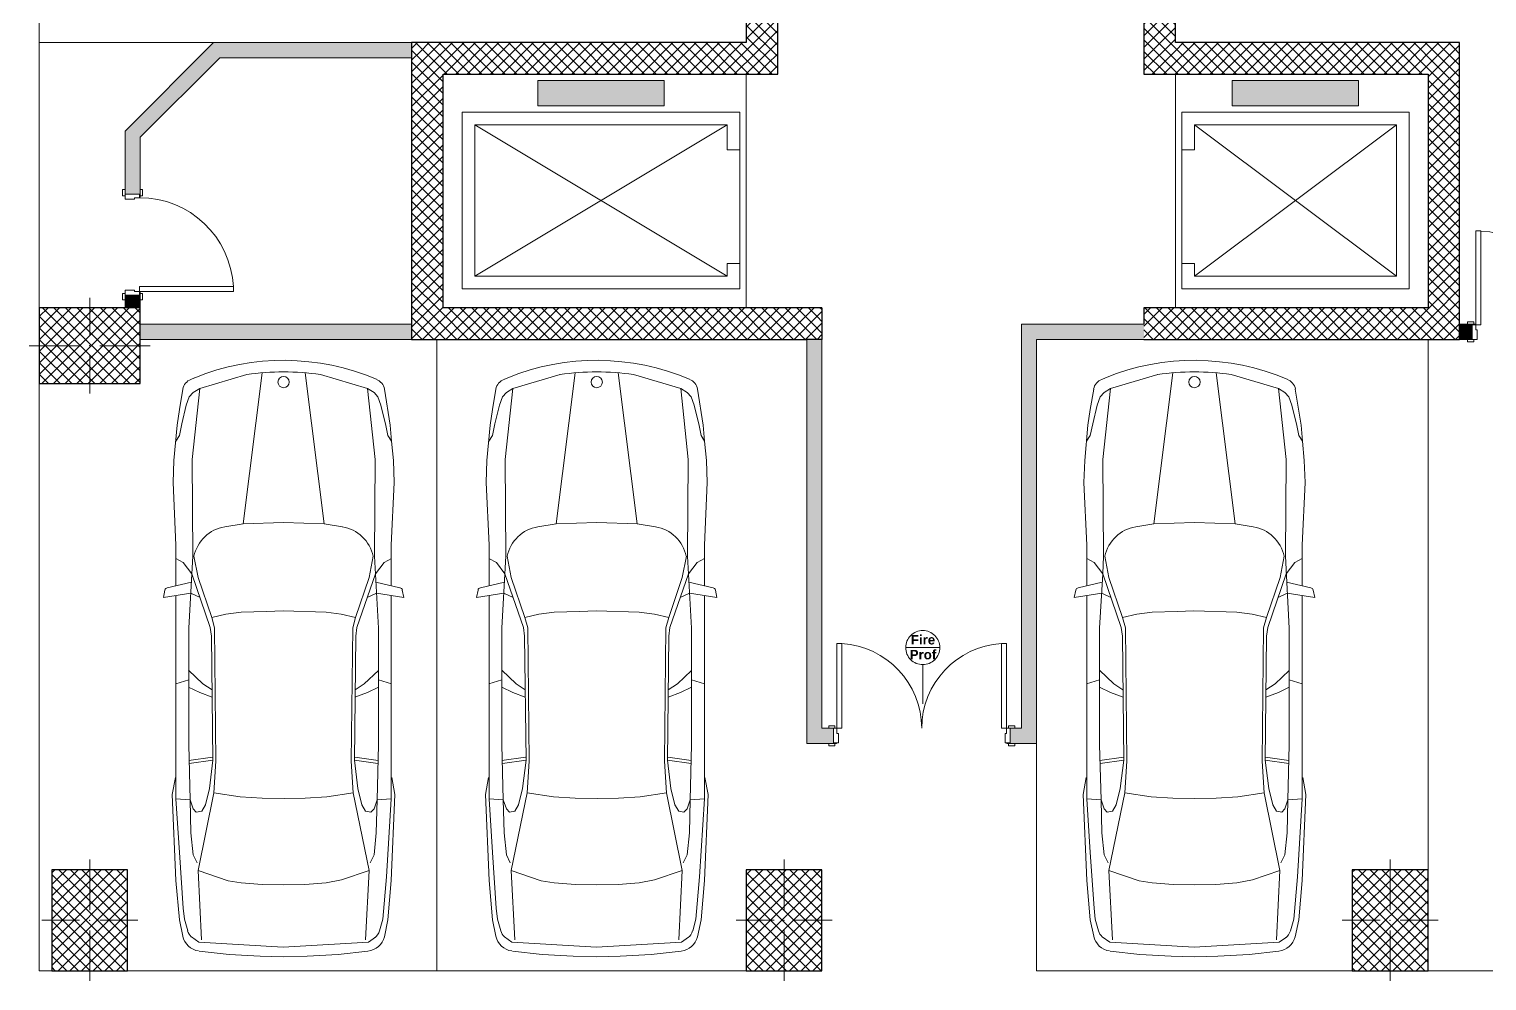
# Model space of a CAD drawing. Header units: millimetres. Extents: x 533892 to 593342, y -930649 to -888599.
# Drawn here: x 551186 to 562732, y -910620 to -903084 of the extents above; entities that cross this region are included whole.
import ezdxf

# ---------------------------------------------------------------- set-up
doc = ezdxf.new("R2010")
doc.units = ezdxf.units.MM
doc.header["$MEASUREMENT"] = 0
for name, color, linetype, lineweight in [('2D Drafting - General_Pen_No__1', 7, 'Continuous', 13), ('Structural - Bearing_Pen_No__1', 7, 'Continuous', 13), ('Structural - Bearing_Pen_No__2', 8, 'Continuous', 15)]:
    doc.layers.add(name, color=color, linetype=linetype, lineweight=lineweight)
for name, color, linetype, lineweight, true_color in [('2D Drafting - General_Pen_No__61', 251, 'Continuous', 20, 0x6a6a6a), ('aaa mobilje_Pen_No__61', 251, 'Continuous', 20, 0x6a6a6a), ('ARCHICAD Doors_Pen_No__61', 251, 'Continuous', 20, 0x6a6a6a), ('ARCHICAD Doors_Pen_No__88', 20, 'Continuous', 20, 0xfd4435), ('Drawing & Figure_Pen_No__61', 251, 'Continuous', 20, 0x6a6a6a), ('Drawing & Figure_Pen_No__68', 20, 'Continuous', 20, 0xfd4435), ('Drawing & Figure_Pen_No__88', 20, 'Continuous', 20, 0xfd4435), ('Drawing & Figure_Pen_No__90', 132, 'Continuous', 20, 0x00bfbf), ('Structural - Bearing_Pen_No__48', 14, 'Continuous', 25, 0xa80f02)]:
    doc.layers.add(name, color=color, linetype=linetype, lineweight=lineweight, true_color=true_color)
doc.layers.add('Structural - Bearing', color=7, linetype='Continuous')
doc.styles.add('GENERATED_STYLE_2', font='arialbd.ttf')
pattern_1 = [(45, (0, 0), (-45.961939, 45.961939), []), (135, (0, 0), (45.961939, 45.961939), [])]

# ---------------------------------------------------------------- blocks, each defined once
blk = doc.blocks.new('Slab_1', base_point=(539566, -895640))
at = {"layer": 'Structural - Bearing_Pen_No__1', "color": 7, "linetype": 'Continuous', "lineweight": 13, "flags": 128}
for points in [[(554466, -905290), (556866, -905290), (556866, -903440), (554466, -903440)], [(560266, -905290), (562266, -905290), (562266, -903440), (560266, -903440)]]:
    blk.add_lwpolyline(points, close=True, dxfattribs=at)
blk = doc.blocks.new('Wall_1', base_point=(562516, -903190))
at = {"layer": 'Structural - Bearing', "linetype": 'Continuous', "lineweight": 0, "true_color": 0x000000}
h = blk.add_hatch(dxfattribs=at)
h.set_pattern_fill('CONCRETE_BLOCK', color=18, style=0, pattern_type=2)
h.set_pattern_definition(pattern_1)
h.paths.add_polyline_path([(562516, -903190), (560266, -903190), (560266, -903440), (562266, -903440)])
at = {"layer": 'Structural - Bearing_Pen_No__48', "color": 14, "linetype": 'Continuous', "lineweight": 25, "true_color": 0xa80f02, "flags": 128}
for points in [[(562516, -903190), (560266, -903190)], [(560266, -903440), (562266, -903440)]]:
    blk.add_lwpolyline(points, dxfattribs=at)
blk = doc.blocks.new('Wall_2', base_point=(554216, -905540))
at = {"layer": 'Structural - Bearing', "linetype": 'Continuous', "lineweight": 0, "true_color": 0x000000}
h = blk.add_hatch(dxfattribs=at)
h.set_pattern_fill('CONCRETE_BLOCK', color=18, style=0, pattern_type=2)
h.set_pattern_definition(pattern_1)
h.paths.add_polyline_path([(554466, -905290), (554466, -903440), (554216, -903190), (554216, -905540)])
at = {"layer": 'Structural - Bearing_Pen_No__48', "color": 14, "linetype": 'Continuous', "lineweight": 25, "true_color": 0xa80f02, "flags": 128}
for points in [[(554216, -903190), (554216, -905540)], [(554466, -905290), (554466, -903440)]]:
    blk.add_lwpolyline(points, dxfattribs=at)
blk = doc.blocks.new('Wall_3', base_point=(554216, -903190))
at = {"layer": 'Structural - Bearing', "linetype": 'Continuous', "lineweight": 0, "true_color": 0x000000}
h = blk.add_hatch(dxfattribs=at)
h.set_pattern_fill('CONCRETE_BLOCK', color=18, style=0, pattern_type=2)
h.set_pattern_definition(pattern_1)
h.paths.add_polyline_path([(554466, -903440), (557116, -903440), (556866, -903190), (554216, -903190)])
at = {"layer": 'Structural - Bearing_Pen_No__48', "color": 14, "linetype": 'Continuous', "lineweight": 25, "true_color": 0xa80f02, "flags": 128}
for points in [[(556866, -903190), (554216, -903190)], [(554466, -903440), (557116, -903440)]]:
    blk.add_lwpolyline(points, dxfattribs=at)
blk = doc.blocks.new('Wall_4', base_point=(557116, -903190))
at = {"layer": 'Structural - Bearing', "linetype": 'Continuous', "lineweight": 0, "true_color": 0x000000}
h = blk.add_hatch(dxfattribs=at)
h.set_pattern_fill('CONCRETE_BLOCK', color=18, style=0, pattern_type=2)
h.set_pattern_definition(pattern_1)
h.paths.add_polyline_path([(557116, -903440), (557116, -898740), (556866, -898740), (556866, -903190)])
at = {"layer": 'Structural - Bearing_Pen_No__48', "color": 14, "linetype": 'Continuous', "lineweight": 25, "true_color": 0xa80f02, "flags": 128}
for points in [[(557116, -898740), (556866, -898740)], [(556866, -898740), (556866, -903190)], [(557116, -903440), (557116, -898740)]]:
    blk.add_lwpolyline(points, dxfattribs=at)
blk = doc.blocks.new('Wall_5', base_point=(560016, -898740))
at = {"layer": 'Structural - Bearing', "linetype": 'Continuous', "lineweight": 0, "true_color": 0x000000}
h = blk.add_hatch(dxfattribs=at)
h.set_pattern_fill('CONCRETE_BLOCK', color=18, style=0, pattern_type=2)
h.set_pattern_definition(pattern_1)
h.paths.add_polyline_path([(560016, -898740), (560016, -903440), (560266, -903440), (560266, -898740)])
at = {"layer": 'Structural - Bearing_Pen_No__48', "color": 14, "linetype": 'Continuous', "lineweight": 25, "true_color": 0xa80f02, "flags": 128}
for points in [[(560016, -898740), (560016, -903440)], [(560266, -898740), (560016, -898740)], [(560266, -903190), (560266, -898740)], [(560016, -903440), (560266, -903440)]]:
    blk.add_lwpolyline(points, dxfattribs=at)
blk = doc.blocks.new('Wall_6', base_point=(554216, -905540))
at = {"layer": 'Structural - Bearing', "linetype": 'Continuous', "lineweight": 0, "true_color": 0x000000}
h = blk.add_hatch(dxfattribs=at)
h.set_pattern_fill('CONCRETE_BLOCK', color=18, style=0, pattern_type=2)
h.set_pattern_definition(pattern_1)
h.paths.add_polyline_path([(554216, -905540), (557346, -905540), (557466, -905290), (554466, -905290)])
h = blk.add_hatch(dxfattribs=at)
h.set_pattern_fill('CONCRETE_BLOCK', color=18, style=0, pattern_type=2)
h.set_pattern_definition(pattern_1)
h.paths.add_polyline_path([(557346, -905540), (557466, -905540), (557466, -905290)])
at = {"layer": 'Structural - Bearing_Pen_No__48', "color": 14, "linetype": 'Continuous', "lineweight": 25, "true_color": 0xa80f02}
blk.add_line((557466, -905540), (557346, -905540), dxfattribs=at)
at = {"layer": 'Structural - Bearing_Pen_No__48', "color": 14, "linetype": 'Continuous', "lineweight": 25, "true_color": 0xa80f02, "flags": 128}
for points in [[(557466, -905290), (554466, -905290)], [(557466, -905290), (557466, -905540)], [(554216, -905540), (557346, -905540)]]:
    blk.add_lwpolyline(points, dxfattribs=at)
blk = doc.blocks.new('Wall_7', base_point=(562516, -905540))
at = {"layer": 'Structural - Bearing', "linetype": 'Continuous', "lineweight": 0, "true_color": 0x000000}
h = blk.add_hatch(dxfattribs=at)
h.set_pattern_fill('CONCRETE_BLOCK', color=18, style=0, pattern_type=2)
h.set_pattern_definition(pattern_1)
h.paths.add_polyline_path([(562266, -905290), (560016, -905290), (560016, -905540), (562516, -905540)])
at = {"layer": 'Structural - Bearing_Pen_No__48', "color": 14, "linetype": 'Continuous', "lineweight": 25, "true_color": 0xa80f02, "flags": 128}
for points in [[(562266, -905290), (560016, -905290)], [(560016, -905290), (560016, -905420)], [(560016, -905540), (562516, -905540)]]:
    blk.add_lwpolyline(points, dxfattribs=at)
blk = doc.blocks.new('Wall_8', base_point=(562516, -905540))
at = {"layer": 'Structural - Bearing', "linetype": 'Continuous', "lineweight": 0, "true_color": 0x000000}
h = blk.add_hatch(dxfattribs=at)
h.set_pattern_fill('CONCRETE_BLOCK', color=18, style=0, pattern_type=2)
h.set_pattern_definition(pattern_1)
h.paths.add_polyline_path([(562516, -905540), (562516, -903190), (562266, -903440), (562266, -905290)])
at = {"layer": 'Structural - Bearing_Pen_No__48', "color": 14, "linetype": 'Continuous', "lineweight": 25, "true_color": 0xa80f02, "flags": 128}
for points in [[(562516, -905540), (562516, -903190)], [(562266, -903440), (562266, -905290)]]:
    blk.add_lwpolyline(points, dxfattribs=at)
blk = doc.blocks.new('Wall_15', base_point=(557466, -908740))
at = {"layer": 'Structural - Bearing_Pen_No__2', "linetype": 'Continuous', "lineweight": 15}
blk.add_hatch(color=8, dxfattribs=at).paths.add_polyline_path([(557346, -905540), (557346, -908740), (557466, -908620), (557466, -905540)])
at = {"layer": 'Structural - Bearing_Pen_No__1', "color": 7, "linetype": 'Continuous', "lineweight": 13, "flags": 128}
for points in [[(557346, -905540), (557346, -908740)], [(557466, -908620), (557466, -905540)]]:
    blk.add_lwpolyline(points, dxfattribs=at)
at = {"layer": 'Structural - Bearing_Pen_No__48', "color": 14, "linetype": 'Continuous', "lineweight": 25, "true_color": 0xa80f02}
blk.add_line((557466, -905540), (557346, -905540), dxfattribs=at)
blk = doc.blocks.new('Wall_16', base_point=(559166, -905540))
at = {"layer": 'Structural - Bearing_Pen_No__2', "linetype": 'Continuous', "lineweight": 15}
blk.add_hatch(color=8, dxfattribs=at).paths.add_polyline_path([(559046, -905420), (559046, -908620), (559166, -908740), (559166, -905540)])
at = {"layer": 'Structural - Bearing_Pen_No__1', "color": 7, "linetype": 'Continuous', "lineweight": 13, "flags": 128}
for points in [[(559046, -905420), (559046, -908620)], [(559166, -908740), (559166, -905540)]]:
    blk.add_lwpolyline(points, dxfattribs=at)
blk = doc.blocks.new('D2 14')
at = {"layer": 'ARCHICAD Doors_Pen_No__88', "color": 20, "linetype": 'Continuous', "lineweight": 20, "true_color": 0xfd4435}
for p, q in [((-672, 0), (-672, 672)), ((-672, 672), (-632, 672)), ((-632, 672), (-632, 0)), ((672, 672), (632, 672)), ((632, 672), (632, 0)), ((672, 0), (672, 672)), ((-737, 0), (-737, 19)), ((-737, 19), (-687, 19)), ((-687, 0), (-737, 0)), ((-700, 0), (-737, 0)), ((-672, 0), (-700, 0)), ((-700, 0), (-700, -115)), ((-700, 0), (-700, -115)), ((-687, 19), (-687, 0)), ((-672, -40), (-672, 0)), ((-632, 0), (-672, 0)), ((632, 0), (672, 0)), ((700, 0), (672, 0)), ((672, 0), (672, -40)), ((687, 19), (737, 19)), ((687, 0), (687, 19)), ((737, 0), (687, 0)), ((700, -115), (700, 0)), ((700, 0), (700, -115)), ((700, 0), (737, 0)), ((737, 19), (737, 0)), ((-700, -120), (-700, -115)), ((-700, -115), (-675, -115)), ((-700, -115), (-660, -115)), ((-700, -115), (-700, -120)), ((-675, -115), (-675, -120)), ((-660, -40), (-672, -40)), ((-660, -115), (-660, -40)), ((672, -40), (660, -40)), ((660, -40), (660, -115)), ((660, -115), (700, -115)), ((675, -120), (675, -115)), ((675, -115), (700, -115)), ((700, -115), (700, -120)), ((700, -115), (700, -120)), ((-737, -139), (-737, -120)), ((-737, -120), (-687, -120)), ((-700, -120), (-737, -120)), ((-687, -139), (-737, -139)), ((-675, -120), (-700, -120)), ((-687, -120), (-687, -139)), ((700, -120), (675, -120)), ((687, -120), (737, -120)), ((687, -139), (687, -120)), ((737, -139), (687, -139)), ((700, -120), (737, -120)), ((737, -120), (737, -139))]:
    blk.add_line(p, q, dxfattribs=at)
for centre, start, end in [((-672, 0), 0, 86.5936), ((672, 0), 93.4064, 180)]:
    blk.add_arc(centre, 672, start, end, dxfattribs=at)
blk = doc.blocks.new('Wall_17', base_point=(557466, -908740))
at = {"layer": 'Structural - Bearing_Pen_No__2', "linetype": 'Continuous', "lineweight": 15}
for points in [[(557346, -908740), (557556, -908740), (557556, -908735), (557556, -908620), (557466, -908620)], [(558956, -908620), (558956, -908735), (558956, -908740), (559166, -908740), (559046, -908620)]]:
    blk.add_hatch(color=8, dxfattribs=at).paths.add_polyline_path(points)
at = {"layer": 'Structural - Bearing_Pen_No__1', "color": 7, "linetype": 'Continuous', "lineweight": 13}
for p, q in [((557556, -908620), (557519, -908620)), ((557556, -908620), (557556, -908735)), ((558956, -908620), (558993, -908620)), ((558956, -908620), (558956, -908735)), ((557556, -908740), (557519, -908740)), ((557556, -908735), (557556, -908740)), ((558956, -908735), (558956, -908740)), ((558956, -908740), (558993, -908740))]:
    blk.add_line(p, q, dxfattribs=at)
at = {"layer": 'Structural - Bearing_Pen_No__1', "color": 7, "linetype": 'Continuous', "lineweight": 13, "flags": 128}
for points in [[(557556, -908620), (557466, -908620)], [(559046, -908620), (558956, -908620)], [(557346, -908740), (557556, -908740)], [(558956, -908740), (559166, -908740)]]:
    blk.add_lwpolyline(points, dxfattribs=at)
at = {"layer": 'ARCHICAD Doors_Pen_No__88', "color": 20, "linetype": 'Continuous', "lineweight": 20, "true_color": 0xfd4435, "zscale": 1000}
blk.add_blockref('D2 14', (558256, -908620), dxfattribs=at)
blk = doc.blocks.new('Wall_18', base_point=(559166, -905540))
at = {"layer": 'Structural - Bearing_Pen_No__2', "linetype": 'Continuous', "lineweight": 15}
blk.add_hatch(color=8, dxfattribs=at).paths.add_polyline_path([(559166, -905540), (560016, -905540), (560016, -905420), (559046, -905420)])
at = {"layer": 'Structural - Bearing_Pen_No__1', "color": 7, "linetype": 'Continuous', "lineweight": 13, "flags": 128}
for points in [[(560016, -905420), (559046, -905420)], [(559166, -905540), (560016, -905540)]]:
    blk.add_lwpolyline(points, dxfattribs=at)
blk = doc.blocks.new('D1 14')
at = {"layer": 'ARCHICAD Doors_Pen_No__61', "color": 251, "linetype": 'Continuous', "lineweight": 20, "true_color": 0x6a6a6a}
for p, q in [((372, 744), (332, 744)), ((332, 744), (332, 0)), ((372, 0), (372, 744)), ((-387, 24), (-437, 24)), ((-437, 24), (-437, 5)), ((-437, 5), (-387, 5)), ((-400, 5), (-437, 5)), ((-375, 5), (-400, 5)), ((-400, 5), (-400, 0)), ((-400, 0), (-400, 5)), ((-400, 0), (-375, 0)), ((-372, 0), (-400, 0)), ((-400, 0), (-400, -115)), ((-400, -115), (-400, 0)), ((-387, 5), (-387, 24)), ((-375, 0), (-375, 5)), ((-372, -40), (-372, 0)), ((332, 0), (372, 0)), ((400, 0), (372, 0)), ((372, 0), (372, -40)), ((400, 5), (375, 5)), ((375, 5), (375, 0)), ((375, 0), (400, 0)), ((437, 24), (387, 24)), ((387, 24), (387, 5)), ((387, 5), (437, 5)), ((400, 0), (400, 5)), ((400, 0), (400, 5)), ((400, 5), (437, 5)), ((400, -115), (400, 0)), ((400, -115), (400, 0)), ((437, 5), (437, 24)), ((-387, -115), (-437, -115)), ((-437, -115), (-437, -134)), ((-400, -115), (-437, -115)), ((-400, -115), (-360, -115)), ((-387, -134), (-387, -115)), ((-360, -40), (-372, -40)), ((-360, -115), (-360, -40)), ((372, -40), (360, -40)), ((360, -40), (360, -115)), ((360, -115), (400, -115)), ((437, -115), (387, -115)), ((387, -115), (387, -134)), ((400, -115), (437, -115)), ((437, -134), (437, -115)), ((-437, -134), (-387, -134)), ((387, -134), (437, -134))]:
    blk.add_line(p, q, dxfattribs=at)
blk.add_arc((372, 0), 744, 93.0819, 180, dxfattribs=at)
blk = doc.blocks.new('Wall_19', base_point=(562516, -905540))
at = {"layer": 'Structural - Bearing_Pen_No__2', "linetype": 'Continuous', "lineweight": 15}
for points in [[(562516, -905420), (562516, -905540), (562616, -905540), (562616, -905425), (562616, -905420)], [(563416, -905425), (563416, -905540), (566366, -905540), (566366, -905420), (563416, -905420)]]:
    blk.add_hatch(color=8, dxfattribs=at).paths.add_polyline_path(points)
at = {"layer": 'Structural - Bearing_Pen_No__1', "color": 7, "linetype": 'Continuous', "lineweight": 13}
for p, q in [((562616, -905420), (562579, -905420)), ((562616, -905425), (562616, -905420)), ((562616, -905540), (562616, -905425)), ((563416, -905420), (563453, -905420)), ((563416, -905425), (563416, -905420)), ((563416, -905540), (563416, -905425)), ((562616, -905540), (562579, -905540)), ((563416, -905540), (563453, -905540))]:
    blk.add_line(p, q, dxfattribs=at)
at = {"layer": 'Structural - Bearing_Pen_No__1', "color": 7, "linetype": 'Continuous', "lineweight": 13, "flags": 128}
for points in [[(562616, -905420), (562516, -905420)], [(562516, -905420), (562516, -905540)], [(564426, -905420), (563416, -905420)], [(566366, -905420), (564546, -905420)], [(567166, -905540), (567166, -905420)], [(562516, -905540), (562616, -905540)], [(563416, -905540), (566366, -905540)]]:
    blk.add_lwpolyline(points, dxfattribs=at)
at = {"layer": 'ARCHICAD Doors_Pen_No__61', "color": 251, "linetype": 'Continuous', "lineweight": 20, "true_color": 0x6a6a6a, "xscale": -1, "zscale": 1000}
blk.add_blockref('D1 14', (563016, -905425), dxfattribs=at)
blk = doc.blocks.new('Wall_27', base_point=(554216, -905540))
at = {"layer": 'Structural - Bearing_Pen_No__2', "linetype": 'Continuous', "lineweight": 15}
blk.add_hatch(color=8, dxfattribs=at).paths.add_polyline_path([(552066, -905420), (552066, -905540), (554216, -905540), (554216, -905420)])
at = {"layer": 'Structural - Bearing_Pen_No__1', "color": 7, "linetype": 'Continuous', "lineweight": 13, "flags": 128}
for points in [[(554216, -905420), (552066, -905420)], [(554216, -905540), (554216, -905420)], [(552066, -905540), (554216, -905540)]]:
    blk.add_lwpolyline(points, dxfattribs=at)
blk = doc.blocks.new('Wall_28', base_point=(552066, -905290))
at = {"layer": 'Structural - Bearing_Pen_No__2', "linetype": 'Continuous', "lineweight": 15}
for points in [[(552066, -903940), (551946, -903890), (551946, -904390), (552061, -904390), (552066, -904390)], [(551946, -905290), (552066, -905290), (552066, -905190), (552061, -905190), (551946, -905190)]]:
    blk.add_hatch(color=8, dxfattribs=at).paths.add_polyline_path(points)
at = {"layer": 'Structural - Bearing_Pen_No__1', "color": 7, "linetype": 'Continuous', "lineweight": 13}
for p, q in [((551946, -904390), (551946, -904353)), ((552066, -904390), (552066, -904353)), ((551946, -904390), (552061, -904390)), ((552061, -904390), (552066, -904390)), ((551946, -905190), (551946, -905227)), ((551946, -905190), (552061, -905190)), ((552061, -905190), (552066, -905190)), ((552066, -905190), (552066, -905227))]:
    blk.add_line(p, q, dxfattribs=at)
at = {"layer": 'Structural - Bearing_Pen_No__1', "color": 7, "linetype": 'Continuous', "lineweight": 13, "flags": 128}
for points in [[(551946, -903890), (551946, -904390)], [(552066, -904390), (552066, -903940)], [(551946, -905190), (551946, -905290)], [(552066, -905290), (552066, -905190)]]:
    blk.add_lwpolyline(points, dxfattribs=at)
at = {"layer": 'ARCHICAD Doors_Pen_No__61', "color": 251, "linetype": 'Continuous', "lineweight": 20, "true_color": 0x6a6a6a, "zscale": 1000, "rotation": 270}
blk.add_blockref('D1 14', (552061, -904790), dxfattribs=at)
blk = doc.blocks.new('Wall_29', base_point=(554216, -903190))
at = {"layer": 'Structural - Bearing_Pen_No__2', "linetype": 'Continuous', "lineweight": 15}
blk.add_hatch(color=8, dxfattribs=at).paths.add_polyline_path([(554216, -903190), (552646, -903190), (552696, -903310), (554216, -903310)])
at = {"layer": 'Structural - Bearing_Pen_No__1', "color": 7, "linetype": 'Continuous', "lineweight": 13, "flags": 128}
for points in [[(554216, -903190), (552646, -903190)], [(554216, -903310), (554216, -903190)], [(552696, -903310), (554216, -903310)]]:
    blk.add_lwpolyline(points, dxfattribs=at)
blk = doc.blocks.new('Wall_30', base_point=(552646, -903190))
at = {"layer": 'Structural - Bearing_Pen_No__2', "linetype": 'Continuous', "lineweight": 15}
blk.add_hatch(color=8, dxfattribs=at).paths.add_polyline_path([(552646, -903190), (551946, -903890), (552066, -903940), (552696, -903310)])
at = {"layer": 'Structural - Bearing_Pen_No__1', "color": 7, "linetype": 'Continuous', "lineweight": 13, "flags": 128}
for points in [[(552646, -903190), (551946, -903890)], [(552066, -903940), (552696, -903310)]]:
    blk.add_lwpolyline(points, dxfattribs=at)
blk = doc.blocks.new('Column_25', base_point=(561966, -910140))
at = {"layer": 'Structural - Bearing', "linetype": 'Continuous', "lineweight": 0, "true_color": 0x000000}
h = blk.add_hatch(dxfattribs=at)
h.set_pattern_fill('CONCRETE_BLOCK', color=18, style=0, pattern_type=2)
h.set_pattern_definition(pattern_1)
h.paths.add_polyline_path([(561666, -910540), (562266, -910540), (562266, -909740), (561666, -909740)])
at = {"layer": 'Structural - Bearing_Pen_No__1', "color": 7, "linetype": 'Continuous', "lineweight": 13}
for p, q in [((561966, -910060), (561966, -909660)), ((561886, -910140), (561586, -910140)), ((561966, -910220), (561966, -910620)), ((562046, -910140), (562346, -910140))]:
    blk.add_line(p, q, dxfattribs=at)
blk.add_point((561966, -910140), dxfattribs=at)
at = {"layer": 'Structural - Bearing_Pen_No__48', "color": 14, "linetype": 'Continuous', "lineweight": 25, "true_color": 0xa80f02, "flags": 128}
blk.add_lwpolyline([(561666, -910540), (562266, -910540), (562266, -909740), (561666, -909740)], close=True, dxfattribs=at)
blk = doc.blocks.new('Column_33', base_point=(557166, -910140))
at = {"layer": 'Structural - Bearing', "linetype": 'Continuous', "lineweight": 0, "true_color": 0x000000}
h = blk.add_hatch(dxfattribs=at)
h.set_pattern_fill('CONCRETE_BLOCK', color=18, style=0, pattern_type=2)
h.set_pattern_definition(pattern_1)
h.paths.add_polyline_path([(556866, -910540), (557466, -910540), (557466, -909740), (556866, -909740)])
at = {"layer": 'Structural - Bearing_Pen_No__1', "color": 7, "linetype": 'Continuous', "lineweight": 13}
for p, q in [((557166, -910060), (557166, -909660)), ((557086, -910140), (556786, -910140)), ((557166, -910220), (557166, -910620)), ((557246, -910140), (557546, -910140))]:
    blk.add_line(p, q, dxfattribs=at)
blk.add_point((557166, -910140), dxfattribs=at)
at = {"layer": 'Structural - Bearing_Pen_No__48', "color": 14, "linetype": 'Continuous', "lineweight": 25, "true_color": 0xa80f02, "flags": 128}
blk.add_lwpolyline([(556866, -910540), (557466, -910540), (557466, -909740), (556866, -909740)], close=True, dxfattribs=at)
blk = doc.blocks.new('Column_39', base_point=(551666, -910140))
at = {"layer": 'Structural - Bearing', "linetype": 'Continuous', "lineweight": 0, "true_color": 0x000000}
h = blk.add_hatch(dxfattribs=at)
h.set_pattern_fill('CONCRETE_BLOCK', color=18, style=0, pattern_type=2)
h.set_pattern_definition(pattern_1)
h.paths.add_polyline_path([(551366, -910540), (551966, -910540), (551966, -909740), (551366, -909740)])
at = {"layer": 'Structural - Bearing_Pen_No__1', "color": 7, "linetype": 'Continuous', "lineweight": 13}
for p, q in [((551666, -910060), (551666, -909660)), ((551586, -910140), (551286, -910140)), ((551666, -910220), (551666, -910620)), ((551746, -910140), (552046, -910140))]:
    blk.add_line(p, q, dxfattribs=at)
blk.add_point((551666, -910140), dxfattribs=at)
at = {"layer": 'Structural - Bearing_Pen_No__48', "color": 14, "linetype": 'Continuous', "lineweight": 25, "true_color": 0xa80f02, "flags": 128}
blk.add_lwpolyline([(551366, -910540), (551966, -910540), (551966, -909740), (551366, -909740)], close=True, dxfattribs=at)
blk = doc.blocks.new('Column_45', base_point=(551666, -905590))
at = {"layer": 'Structural - Bearing', "linetype": 'Continuous', "lineweight": 0, "true_color": 0x000000}
h = blk.add_hatch(dxfattribs=at)
h.set_pattern_fill('CONCRETE_BLOCK', color=18, style=0, pattern_type=2)
h.set_pattern_definition(pattern_1)
h.paths.add_polyline_path([(551266, -905890), (552066, -905890), (552066, -905290), (551266, -905290)])
at = {"layer": 'Structural - Bearing_Pen_No__1', "color": 7, "linetype": 'Continuous', "lineweight": 13}
for p, q in [((551666, -905510), (551666, -905210)), ((551586, -905590), (551186, -905590)), ((551746, -905590), (552146, -905590)), ((551666, -905670), (551666, -905970))]:
    blk.add_line(p, q, dxfattribs=at)
blk.add_point((551666, -905590), dxfattribs=at)
at = {"layer": 'Structural - Bearing_Pen_No__48', "color": 14, "linetype": 'Continuous', "lineweight": 25, "true_color": 0xa80f02, "flags": 128}
blk.add_lwpolyline([(551266, -905890), (552066, -905890), (552066, -905290), (551266, -905290)], close=True, dxfattribs=at)

msp = doc.modelspace()

# ---------------------------------------------------------------- hatches: boundary and pattern name
at = {"layer": '2D Drafting - General_Pen_No__61', "linetype": 'Continuous', "lineweight": 0, "true_color": 0xb4b4b4}
for points in [[(555216, -903690), (556216, -903690), (556216, -903489), (555216, -903489)], [(560716, -903690), (561716, -903690), (561716, -903489), (560716, -903489)]]:
    msp.add_hatch(color=253, dxfattribs=at).paths.add_polyline_path(points)

# ---------------------------------------------------------------- linework, layer by layer
at = {"layer": '2D Drafting - General_Pen_No__1', "color": 7, "linetype": 'Continuous', "lineweight": 13}
msp.add_line((560266, -904815), (560266, -903915), dxfattribs=at)
at = {"layer": '2D Drafting - General_Pen_No__61', "color": 251, "linetype": 'Continuous', "lineweight": 20, "true_color": 0x6a6a6a, "flags": 128}
for points in [[(555216, -903690), (556216, -903690), (556216, -903489), (555216, -903489)], [(560716, -903690), (561716, -903690), (561716, -903489), (560716, -903489)]]:
    msp.add_lwpolyline(points, close=True, dxfattribs=at)
at = {"layer": 'aaa mobilje_Pen_No__61', "color": 251, "linetype": 'Continuous', "lineweight": 20, "true_color": 0x6a6a6a}
for p, q in [((553202, -905706), (553202, -905706)), ((555682, -905706), (555682, -905706)), ((560416, -905706), (560416, -905706)), ((552497, -905844), (552467, -905857)), ((552911, -905819), (552537, -905930)), ((552881, -907000), (553032, -905806)), ((553372, -905806), (553523, -907000)), ((553867, -905930), (553493, -905819)), ((554977, -905844), (554947, -905857)), ((555391, -905819), (555017, -905930)), ((555361, -907000), (555512, -905806)), ((555852, -905806), (556003, -907000)), ((556347, -905930), (555973, -905819)), ((559712, -905844), (559682, -905857)), ((560125, -905819), (559751, -905930)), ((560095, -907000), (560246, -905806)), ((560587, -905806), (560738, -907000)), ((561081, -905930), (560708, -905819)), ((552403, -905934), (552376, -906095)), ((552486, -905961), (552455, -905994)), ((552537, -905930), (552477, -906492)), ((552537, -905930), (552486, -905961)), ((553927, -906492), (553867, -905930)), ((553918, -905961), (553867, -905930)), ((553949, -905994), (553918, -905961)), ((554046, -906220), (554001, -905934)), ((554883, -905934), (554856, -906095)), ((554966, -905961), (554935, -905994)), ((555017, -905930), (554957, -906492)), ((555017, -905930), (554966, -905961)), ((556407, -906492), (556347, -905930)), ((556398, -905961), (556347, -905930)), ((556429, -905994), (556398, -905961)), ((556526, -906220), (556481, -905934)), ((559618, -905934), (559590, -906095)), ((559700, -905961), (559669, -905994)), ((559751, -905930), (559691, -906492)), ((559751, -905930), (559700, -905961)), ((561142, -906492), (561081, -905930)), ((561132, -905961), (561081, -905930)), ((561164, -905994), (561132, -905961)), ((561261, -906220), (561215, -905934)), ((552376, -906095), (552358, -906220)), ((552431, -906061), (552396, -906208)), ((552455, -905994), (552431, -906061)), ((553973, -906061), (553949, -905994)), ((554012, -906223), (553973, -906061)), ((554856, -906095), (554838, -906220)), ((554911, -906061), (554876, -906208)), ((554935, -905994), (554911, -906061)), ((556453, -906061), (556429, -905994)), ((556492, -906223), (556453, -906061)), ((559590, -906095), (559572, -906220)), ((559645, -906061), (559610, -906208)), ((559669, -905994), (559645, -906061)), ((561187, -906061), (561164, -905994)), ((561227, -906223), (561187, -906061)), ((552396, -906208), (552376, -906302)), ((554876, -906208), (554856, -906302)), ((559610, -906208), (559591, -906302)), ((552358, -906220), (552332, -906500)), ((552376, -906302), (552347, -906345)), ((554028, -906302), (554012, -906223)), ((554056, -906345), (554028, -906302)), ((554056, -906345), (554046, -906220)), ((554838, -906220), (554812, -906500)), ((554856, -906302), (554827, -906345)), ((556508, -906302), (556492, -906223)), ((556536, -906345), (556508, -906302)), ((556536, -906345), (556526, -906220)), ((559572, -906220), (559547, -906500)), ((559591, -906302), (559562, -906345)), ((561242, -906302), (561227, -906223)), ((561271, -906345), (561242, -906302)), ((561271, -906345), (561261, -906220)), ((554072, -906500), (554056, -906345)), ((556551, -906500), (556536, -906345)), ((561286, -906500), (561271, -906345)), ((552332, -906500), (552327, -906673)), ((552477, -906492), (552482, -907257)), ((553922, -907257), (553927, -906492)), ((554077, -906673), (554072, -906500)), ((554812, -906500), (554807, -906673)), ((554957, -906492), (554962, -907257)), ((556402, -907257), (556407, -906492)), ((556557, -906673), (556551, -906500)), ((559547, -906500), (559541, -906673)), ((559691, -906492), (559696, -907257)), ((561136, -907257), (561142, -906492)), ((561292, -906673), (561286, -906500)), ((552327, -906673), (552349, -907169)), ((554055, -907169), (554077, -906673)), ((554807, -906673), (554829, -907169)), ((556535, -907169), (556557, -906673)), ((559541, -906673), (559563, -907169)), ((561270, -907169), (561292, -906673)), ((552737, -907024), (552881, -907000)), ((552881, -907000), (553202, -906990)), ((553202, -906990), (553523, -907000)), ((553523, -907000), (553667, -907024)), ((555216, -907024), (555361, -907000)), ((555361, -907000), (555682, -906990)), ((555682, -906990), (556003, -907000)), ((556003, -907000), (556147, -907024)), ((559951, -907024), (560095, -907000)), ((560095, -907000), (560416, -906990)), ((560416, -906990), (560738, -907000)), ((560738, -907000), (560882, -907024)), ((552349, -907169), (552349, -907491)), ((554055, -907169), (554055, -907491)), ((554829, -907169), (554829, -907491)), ((556535, -907169), (556535, -907491)), ((559563, -907169), (559563, -907491)), ((561270, -907169), (561270, -907491)), ((552407, -907308), (552348, -907275)), ((552475, -907396), (552407, -907308)), ((552482, -907257), (552475, -907396)), ((552525, -907427), (552492, -907257)), ((553912, -907257), (553879, -907427)), ((553953, -907827), (553922, -907257)), ((553929, -907396), (553997, -907308)), ((553997, -907308), (554056, -907275)), ((554887, -907308), (554828, -907275)), ((554955, -907396), (554887, -907308)), ((554962, -907257), (554955, -907396)), ((555005, -907427), (554972, -907257)), ((556392, -907257), (556359, -907427)), ((556433, -907827), (556402, -907257)), ((556408, -907396), (556477, -907308)), ((556477, -907308), (556536, -907275)), ((559621, -907308), (559563, -907275)), ((559690, -907396), (559621, -907308)), ((559696, -907257), (559690, -907396)), ((559739, -907427), (559706, -907257)), ((561126, -907257), (561094, -907427)), ((561167, -907827), (561136, -907257)), ((561143, -907396), (561211, -907308)), ((561211, -907308), (561270, -907275)), ((552280, -907507), (552472, -907462)), ((552475, -907396), (552451, -907827)), ((552621, -907823), (552475, -907396)), ((552632, -907742), (552525, -907427)), ((553879, -907427), (553772, -907742)), ((553782, -907823), (553929, -907396)), ((554123, -907507), (553932, -907462)), ((554760, -907507), (554952, -907462)), ((554955, -907396), (554931, -907827)), ((555101, -907823), (554955, -907396)), ((555112, -907742), (555005, -907427)), ((556359, -907427), (556252, -907742)), ((556262, -907823), (556408, -907396)), ((556603, -907507), (556412, -907462)), ((559495, -907507), (559686, -907462)), ((559690, -907396), (559665, -907827)), ((559836, -907823), (559690, -907396)), ((559846, -907742), (559739, -907427)), ((561094, -907427), (560986, -907742)), ((560997, -907823), (561143, -907396)), ((561338, -907507), (561146, -907462)), ((552262, -907526), (552250, -907583)), ((552250, -907583), (552467, -907550)), ((552349, -909179), (552349, -907568)), ((552467, -907550), (552540, -907585)), ((553937, -907550), (553864, -907585)), ((554154, -907583), (553937, -907550)), ((554055, -909179), (554055, -907568)), ((554142, -907526), (554154, -907583)), ((554742, -907526), (554730, -907583)), ((554730, -907583), (554947, -907550)), ((554829, -909179), (554829, -907568)), ((554947, -907550), (555020, -907585)), ((556417, -907550), (556344, -907585)), ((556634, -907583), (556417, -907550)), ((556535, -909179), (556535, -907568)), ((556622, -907526), (556634, -907583)), ((559476, -907526), (559464, -907583)), ((559464, -907583), (559682, -907550)), ((559563, -909179), (559563, -907568)), ((559682, -907550), (559754, -907585)), ((561151, -907550), (561078, -907585)), ((561369, -907583), (561151, -907550)), ((561270, -909179), (561270, -907568)), ((561357, -907526), (561369, -907583)), ((552745, -907715), (552632, -907742)), ((552865, -907701), (552745, -907715)), ((553065, -907694), (552865, -907701)), ((553198, -907691), (553065, -907694)), ((553539, -907701), (553198, -907691)), ((553659, -907715), (553539, -907701)), ((553772, -907742), (553659, -907715)), ((555224, -907715), (555112, -907742)), ((555345, -907701), (555224, -907715)), ((555545, -907694), (555345, -907701)), ((555678, -907691), (555545, -907694)), ((556019, -907701), (555678, -907691)), ((556139, -907715), (556019, -907701)), ((556252, -907742), (556139, -907715)), ((559959, -907715), (559846, -907742)), ((560080, -907701), (559959, -907715)), ((560280, -907694), (560080, -907701)), ((560412, -907691), (560280, -907694)), ((560753, -907701), (560412, -907691)), ((560874, -907715), (560753, -907701)), ((560986, -907742), (560874, -907715)), ((552451, -907827), (552451, -908751)), ((552631, -907890), (552621, -907823)), ((552655, -907824), (552632, -907742)), ((552666, -908879), (552655, -907824)), ((553749, -907824), (553738, -908879)), ((553772, -907742), (553749, -907824)), ((553773, -907890), (553782, -907823)), ((553953, -908751), (553953, -907827)), ((554931, -907827), (554931, -908751)), ((555111, -907890), (555101, -907823)), ((555135, -907824), (555112, -907742)), ((555146, -908879), (555135, -907824)), ((556229, -907824), (556218, -908879)), ((556252, -907742), (556229, -907824)), ((556253, -907890), (556262, -907823)), ((556433, -908751), (556433, -907827)), ((559665, -907827), (559665, -908751)), ((559846, -907890), (559836, -907823)), ((559869, -907824), (559846, -907742)), ((559881, -908879), (559869, -907824)), ((560964, -907824), (560952, -908879)), ((560986, -907742), (560964, -907824)), ((560987, -907890), (560997, -907823)), ((561167, -908751), (561167, -907827)), ((552642, -908873), (552631, -907890)), ((553762, -908873), (553773, -907890)), ((555122, -908873), (555111, -907890)), ((556242, -908873), (556253, -907890)), ((559856, -908873), (559846, -907890)), ((560976, -908873), (560987, -907890)), ((552449, -908159), (552563, -908268)), ((553953, -908161), (553841, -908268)), ((554929, -908159), (555043, -908268)), ((556433, -908161), (556321, -908268)), ((559664, -908159), (559777, -908268)), ((561167, -908161), (561055, -908268)), ((552348, -908268), (552451, -908237)), ((552563, -908268), (552636, -908316)), ((553841, -908268), (553768, -908316)), ((554056, -908268), (553953, -908237)), ((554828, -908268), (554931, -908237)), ((555043, -908268), (555116, -908316)), ((556321, -908268), (556248, -908316)), ((556536, -908268), (556433, -908237)), ((559562, -908268), (559665, -908237)), ((559777, -908268), (559850, -908316)), ((561055, -908268), (560982, -908316)), ((561270, -908268), (561167, -908237)), ((552538, -908337), (552449, -908294)), ((552637, -908373), (552538, -908337)), ((553767, -908373), (553866, -908337)), ((553866, -908337), (553953, -908295)), ((555018, -908337), (554929, -908294)), ((555116, -908373), (555018, -908337)), ((556247, -908373), (556346, -908337)), ((556346, -908337), (556433, -908295)), ((559752, -908337), (559664, -908294)), ((559851, -908373), (559752, -908337)), ((560982, -908373), (561081, -908337)), ((561081, -908337), (561167, -908295)), ((552451, -908751), (552462, -909186)), ((553942, -909186), (553953, -908751)), ((554931, -908751), (554942, -909186)), ((556422, -909186), (556433, -908751)), ((559665, -908751), (559676, -909186)), ((561156, -909186), (561167, -908751)), ((552451, -908876), (552638, -908848)), ((553950, -908875), (553765, -908848)), ((554931, -908876), (555118, -908848)), ((556430, -908875), (556245, -908848)), ((559666, -908876), (559853, -908848)), ((561164, -908875), (560980, -908848)), ((552642, -908873), (552455, -908899)), ((552614, -909096), (552642, -908873)), ((552650, -909130), (552666, -908879)), ((553738, -908879), (553754, -909130)), ((553762, -908872), (553949, -908899)), ((553790, -909096), (553762, -908873)), ((555122, -908873), (554935, -908899)), ((555094, -909096), (555122, -908873)), ((555130, -909130), (555146, -908879)), ((556218, -908879), (556234, -909130)), ((556242, -908872), (556429, -908899)), ((556270, -909096), (556242, -908873)), ((559856, -908873), (559669, -908899)), ((559829, -909096), (559856, -908873)), ((559865, -909130), (559881, -908879)), ((560952, -908879), (560968, -909130)), ((560976, -908872), (561164, -908899)), ((561004, -909096), (560976, -908873)), ((552345, -909009), (552320, -909143)), ((552583, -909227), (552614, -909096)), ((553821, -909227), (553790, -909096)), ((554084, -909143), (554059, -909009)), ((554825, -909009), (554800, -909143)), ((555063, -909227), (555094, -909096)), ((556301, -909227), (556270, -909096)), ((556564, -909143), (556539, -909009)), ((559559, -909009), (559535, -909143)), ((559797, -909227), (559829, -909096)), ((561036, -909227), (561004, -909096)), ((561298, -909143), (561274, -909009)), ((552320, -909143), (552349, -909826)), ((552349, -909179), (552462, -909186)), ((552349, -909179), (552376, -909603)), ((552462, -909186), (552468, -909447)), ((552462, -909186), (552486, -909259)), ((552525, -909747), (552650, -909130)), ((552650, -909130), (552859, -909162)), ((552859, -909162), (553031, -909174)), ((553031, -909174), (553205, -909176)), ((553205, -909176), (553373, -909174)), ((553373, -909174), (553545, -909162)), ((553545, -909162), (553754, -909130)), ((553754, -909130), (553879, -909747)), ((553942, -909186), (553918, -909259)), ((553936, -909447), (553942, -909186)), ((554055, -909179), (553942, -909186)), ((554017, -909795), (554055, -909179)), ((554055, -909826), (554084, -909143)), ((554800, -909143), (554829, -909826)), ((554829, -909179), (554942, -909186)), ((554829, -909179), (554856, -909603)), ((554942, -909186), (554948, -909447)), ((554942, -909186), (554966, -909259)), ((555005, -909747), (555130, -909130)), ((555130, -909130), (555339, -909162)), ((555339, -909162), (555510, -909174)), ((555510, -909174), (555685, -909176)), ((555685, -909176), (555853, -909174)), ((555853, -909174), (556025, -909162)), ((556025, -909162), (556234, -909130)), ((556234, -909130), (556359, -909747)), ((556422, -909186), (556398, -909259)), ((556416, -909447), (556422, -909186)), ((556535, -909179), (556422, -909186)), ((556497, -909795), (556535, -909179)), ((556535, -909826), (556564, -909143)), ((559535, -909143), (559563, -909826)), ((559563, -909179), (559676, -909186)), ((559563, -909179), (559590, -909603)), ((559676, -909186), (559682, -909447)), ((559676, -909186), (559701, -909259)), ((559739, -909747), (559865, -909130)), ((559865, -909130), (560074, -909162)), ((560074, -909162), (560245, -909174)), ((560245, -909174), (560420, -909176)), ((560420, -909176), (560588, -909174)), ((560588, -909174), (560759, -909162)), ((560759, -909162), (560968, -909130)), ((560968, -909130), (561093, -909747)), ((561156, -909186), (561132, -909259)), ((561151, -909447), (561156, -909186)), ((561270, -909179), (561156, -909186)), ((561232, -909795), (561270, -909179)), ((561270, -909826), (561298, -909143)), ((552486, -909259), (552510, -909285)), ((552510, -909285), (552553, -909276)), ((552553, -909276), (552583, -909227)), ((553851, -909276), (553821, -909227)), ((553893, -909285), (553851, -909276)), ((553918, -909259), (553893, -909285)), ((554966, -909259), (554990, -909285)), ((554990, -909285), (555033, -909276)), ((555033, -909276), (555063, -909227)), ((556331, -909276), (556301, -909227)), ((556373, -909285), (556331, -909276)), ((556398, -909259), (556373, -909285)), ((559701, -909259), (559725, -909285)), ((559725, -909285), (559768, -909276)), ((559768, -909276), (559797, -909227)), ((561065, -909276), (561036, -909227)), ((561108, -909285), (561065, -909276)), ((561132, -909259), (561108, -909285)), ((552468, -909447), (552486, -909622)), ((553918, -909622), (553936, -909447)), ((554948, -909447), (554966, -909622)), ((556398, -909622), (556416, -909447)), ((559682, -909447), (559701, -909622)), ((561132, -909622), (561151, -909447)), ((552376, -909603), (552407, -910043)), ((552517, -909685), (552486, -909622)), ((553887, -909685), (553918, -909622)), ((554856, -909603), (554886, -910043)), ((554997, -909685), (554966, -909622)), ((556367, -909685), (556398, -909622)), ((559590, -909603), (559621, -910043)), ((559732, -909685), (559701, -909622)), ((561101, -909685), (561132, -909622)), ((552552, -910294), (552525, -909747)), ((552763, -909827), (552525, -909747)), ((553879, -909747), (553660, -909820)), ((553879, -909747), (553851, -910294)), ((555032, -910294), (555005, -909747)), ((555243, -909827), (555005, -909747)), ((556359, -909747), (556140, -909820)), ((556359, -909747), (556331, -910294)), ((559767, -910294), (559739, -909747)), ((559977, -909827), (559739, -909747)), ((561093, -909747), (560875, -909820)), ((561093, -909747), (561066, -910294)), ((552349, -909826), (552376, -910137)), ((552866, -909844), (552763, -909827)), ((553033, -909857), (552866, -909844)), ((553199, -909859), (553033, -909857)), ((553371, -909857), (553199, -909859)), ((553538, -909844), (553371, -909857)), ((553660, -909820), (553538, -909844)), ((553988, -910131), (554017, -909795)), ((554028, -910137), (554055, -909826)), ((554829, -909826), (554856, -910137)), ((555346, -909844), (555243, -909827)), ((555513, -909857), (555346, -909844)), ((555678, -909859), (555513, -909857)), ((555851, -909857), (555678, -909859)), ((556017, -909844), (555851, -909857)), ((556140, -909820), (556017, -909844)), ((556468, -910131), (556497, -909795)), ((556508, -910137), (556535, -909826)), ((559563, -909826), (559590, -910137)), ((560081, -909844), (559977, -909827)), ((560248, -909857), (560081, -909844)), ((560413, -909859), (560248, -909857)), ((560585, -909857), (560413, -909859)), ((560752, -909844), (560585, -909857)), ((560875, -909820), (560752, -909844)), ((561203, -910131), (561232, -909795)), ((561242, -910137), (561270, -909826)), ((552376, -910137), (552403, -910267)), ((552407, -910043), (552416, -910131)), ((552416, -910131), (552442, -910224)), ((553962, -910225), (553988, -910131)), ((554000, -910271), (554028, -910137)), ((554856, -910137), (554883, -910267)), ((554886, -910043), (554895, -910131)), ((554895, -910131), (554922, -910224)), ((556442, -910225), (556468, -910131)), ((556479, -910271), (556508, -910137)), ((559590, -910137), (559618, -910267)), ((559621, -910043), (559630, -910131)), ((559630, -910131), (559657, -910224)), ((561176, -910225), (561203, -910131)), ((561214, -910271), (561242, -910137)), ((552471, -910271), (552531, -910313)), ((552531, -910313), (553199, -910353)), ((553199, -910353), (553873, -910313)), ((553873, -910313), (553929, -910274)), ((554951, -910271), (555010, -910313)), ((555010, -910313), (555679, -910353)), ((555679, -910353), (556353, -910313)), ((556353, -910313), (556409, -910274)), ((559685, -910271), (559745, -910313)), ((559745, -910313), (560414, -910353)), ((560414, -910353), (561088, -910313)), ((561088, -910313), (561144, -910274)), ((552534, -910384), (552770, -910410)), ((552770, -910410), (553016, -910424)), ((553016, -910424), (553202, -910429)), ((553202, -910429), (553388, -910424)), ((553388, -910424), (553634, -910410)), ((553634, -910410), (553870, -910384)), ((555014, -910384), (555250, -910410)), ((555250, -910410), (555496, -910424)), ((555496, -910424), (555682, -910429)), ((555682, -910429), (555868, -910424)), ((555868, -910424), (556114, -910410)), ((556114, -910410), (556350, -910384)), ((559748, -910384), (559984, -910410)), ((559984, -910410), (560231, -910424)), ((560231, -910424), (560416, -910429)), ((560416, -910429), (560602, -910424)), ((560602, -910424), (560849, -910410)), ((560849, -910410), (561084, -910384))]:
    msp.add_line(p, q, dxfattribs=at)
for centre, major_axis, start_param, end_param in [((553202, -907576), (-1869, 63), 4.342246, 5.132201), ((555682, -907576), (-1869, 63), 4.342246, 5.132201), ((560416, -907576), (-1869, 63), 4.342246, 5.132201), ((552502, -905951), (-70.7, 70.7), -0.434598, 0.618512), ((553202, -907842), (68, 2043), -0.109546, 0.176473), ((553202, -905878), (31.8, 31.8), 0.785398, 7.068583), ((553902, -905951), (70.7, 70.7), 5.664673, 6.717785), ((554982, -905951), (-70.7, 70.7), -0.434598, 0.618512), ((555682, -907842), (68, 2043), -0.109546, 0.176473), ((555682, -905878), (31.8, 31.8), 0.785398, 7.068583), ((556382, -905951), (70.7, 70.7), 5.664673, 6.717785), ((559716, -905951), (-70.7, 70.7), -0.434598, 0.618512), ((560416, -907842), (68, 2043), -0.109546, 0.176473), ((560416, -905878), (31.8, 31.8), 0.785398, 7.068583), ((561117, -905951), (70.7, 70.7), 5.664673, 6.717785), ((552786, -907321), (-213, 213), -0.619052, 0.571746), ((553617, -907321), (213, 213), 5.711438, 6.902237), ((555266, -907321), (-213, 213), -0.619052, 0.571746), ((556097, -907321), (213, 213), 5.711438, 6.902237), ((560001, -907321), (-213, 213), -0.619052, 0.571746), ((560832, -907321), (213, 213), 5.711438, 6.902237), ((552286, -907531), (-17.7, 17.7), -0.55588, 0.578437), ((554118, -907531), (-17.7, 17.7), 4.133917, 5.268191), ((554766, -907531), (-17.7, 17.7), -0.55588, 0.578437), ((556598, -907531), (-17.7, 17.7), 4.133917, 5.268191), ((559501, -907531), (-17.7, 17.7), -0.55588, 0.578437), ((561332, -907531), (-17.7, 17.7), 4.133917, 5.268191), ((552538, -910197), (70.7, 70.7), 2.635468, 3.18518), ((553865, -910197), (70.9, 70.9), 4.533177, 5.218518), ((555018, -910197), (70.7, 70.7), 2.635468, 3.18518), ((556345, -910197), (70.9, 70.9), 4.533177, 5.218518), ((559753, -910197), (70.7, 70.7), 2.635468, 3.18518), ((561080, -910197), (70.9, 70.9), 4.533177, 5.218518), ((552550, -910235), (106, 106), 2.565877, 3.78373), ((553854, -910235), (-106, 106), 2.463798, 3.689923), ((555030, -910235), (106, 106), 2.565877, 3.78373), ((556334, -910235), (-106, 106), 2.463798, 3.689923), ((559765, -910235), (106, 106), 2.565877, 3.78373), ((561068, -910235), (-106, 106), 2.463798, 3.689923)]:
    msp.add_ellipse(centre, major_axis=major_axis, ratio=1, start_param=start_param, end_param=end_param, dxfattribs=at)
at = {"layer": 'Drawing & Figure_Pen_No__61', "color": 251, "linetype": 'Continuous', "lineweight": 20, "true_color": 0x6a6a6a}
for points in [[(556816, -905140), (554616, -905140), (554616, -903740), (556816, -903740)], [(560316, -905140), (562116, -905140), (562116, -903740), (560316, -903740)]]:
    msp.add_lwpolyline(points, close=True, dxfattribs=at)
for points in [[(556716, -904940), (556716, -905040), (554716, -905040), (554716, -903840), (556716, -903840), (556716, -904040)], [(556716, -905040), (554716, -903840)], [(554716, -905040), (556716, -903840)], [(560416, -904940), (560416, -905040), (562016, -905040), (562016, -903840), (560416, -903840), (560416, -904040)], [(560416, -905040), (562016, -903840)], [(562016, -905040), (560416, -903840)], [(556716, -904040), (556816, -904040)], [(560416, -904040), (560316, -904040)], [(556716, -904940), (556816, -904940)], [(560416, -904940), (560316, -904940)]]:
    msp.add_lwpolyline(points, dxfattribs=at)
at = {"layer": 'Drawing & Figure_Pen_No__88', "color": 20, "linetype": 'Continuous', "lineweight": 20, "true_color": 0xfd4435}
msp.add_lwpolyline([(558264, -907846, 0.414214), (558129, -907981, 0.414214), (558264, -908116, 0.414214), (558399, -907981, 0.414214)], format="xyb", close=True, dxfattribs=at)
for points in [[(558399, -907981), (558129, -907981)], [(558264, -908116), (558264, -908427)]]:
    msp.add_lwpolyline(points, dxfattribs=at)
at = {"layer": 'Drawing & Figure_Pen_No__90', "color": 132, "linetype": 'Continuous', "lineweight": 20, "true_color": 0x00bfbf}
for p, q in [((551266, -910540), (551266, -896440)), ((551266, -903190), (552646, -903190)), ((554416, -905540), (554416, -910540)), ((562266, -910540), (562266, -905540)), ((559166, -910540), (559166, -908740)), ((556866, -910540), (551266, -910540)), ((572666, -910540), (559166, -910540))]:
    msp.add_line(p, q, dxfattribs=at)

# ---------------------------------------------------------------- block references
at = {"layer": 'Structural - Bearing', "color": 7, "linetype": 'Continuous', "lineweight": 13}
msp.add_blockref('Slab_1', (539566, -895640), dxfattribs=at)
at = {"layer": 'Structural - Bearing', "color": 14, "lineweight": 25, "true_color": 0xa80f02}
for name, p in [('Wall_4', (557116, -903190)), ('Wall_5', (560016, -898740)), ('Wall_2', (554216, -905540)), ('Wall_3', (554216, -903190)), ('Wall_1', (562516, -903190)), ('Wall_8', (562516, -905540)), ('Column_45', (551666, -905590)), ('Wall_6', (554216, -905540)), ('Wall_7', (562516, -905540)), ('Column_39', (551666, -910140)), ('Column_33', (557166, -910140)), ('Column_25', (561966, -910140))]:
    msp.add_blockref(name, p, dxfattribs=at)
at = {"layer": 'Structural - Bearing', "color": 7, "lineweight": 13}
for name, p in [('Wall_30', (552646, -903190)), ('Wall_29', (554216, -903190)), ('Wall_28', (552066, -905290)), ('Wall_19', (562516, -905540)), ('Wall_27', (554216, -905540)), ('Wall_16', (559166, -905540)), ('Wall_18', (559166, -905540)), ('Wall_15', (557466, -908740)), ('Wall_17', (557466, -908740))]:
    msp.add_blockref(name, p, dxfattribs=at)

# ---------------------------------------------------------------- texts
at = {"layer": 'Drawing & Figure_Pen_No__68', "color": 20, "linetype": 'Continuous', "lineweight": 20, "true_color": 0xfd4435, "char_height": 75, "attachment_point": 7, "style": 'GENERATED_STYLE_2'}
for s, insert in [('\\A1;{\\pql;\\fArial|b1|i0|c0|p34;Fire}', (558170, -907957)), ('\\A1;{\\pql;\\fArial|b1|i0|c0|p34;Prof}', (558161, -908075))]:
    msp.add_mtext(s, dxfattribs=dict(at, insert=insert))

doc.saveas('drawing.dxf')
